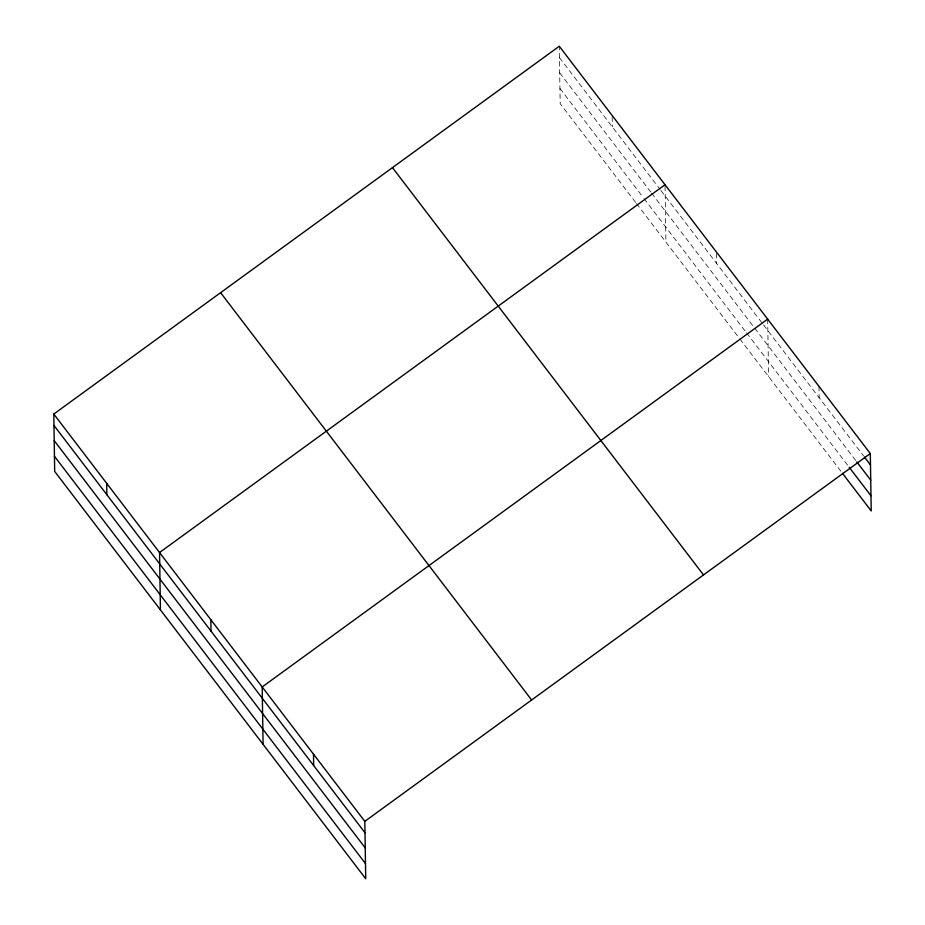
<?xml version="1.0" encoding="UTF-8"?>
<svg xmlns="http://www.w3.org/2000/svg" width="925" height="925" viewBox="0 0 925 925"><rect width="100%" height="100%" fill="white"/><g stroke="black" fill="none" stroke-linecap="round" stroke-linejoin="round"><path stroke-width="0.69" stroke-dasharray="4.62 3.47" d="M559.463 57.662L660.011 189.336M660.878 190.469L762.628 323.727M763.495 324.872L863.522 455.863M559.694 72.832L650.714 192.018M651.582 193.152L855.937 460.777M559.949 88.465L643.153 197.441M644.02 198.574L745.712 331.751M746.591 332.884L848.352 466.165M635.591 202.39L560.18 103.635L559.278 46.25M636.458 203.523L738.994 337.81M739.861 338.943L841.634 472.224M818.983 386.361L819.168 397.773M767.669 319.148L768.571 376.533M716.366 253.369L716.528 263.359M665.052 186.168L665.931 242.119M612.177 116.92L612.338 126.898"/><path stroke-width="1.39" d="M53.789 414.053L364.82 821.365L365.722 878.75L54.691 471.438L53.789 414.053L559.278 46.25L870.309 453.562L871.211 510.947L842.502 473.357M665.029 184.734L159.539 552.537L160.441 609.922M767.669 319.148L262.18 686.951L263.082 744.336M364.82 821.365L870.309 453.562M864.401 456.996L870.483 464.974M856.804 461.922L870.726 480.144M849.219 467.298L870.968 495.777M392.466 167.622L703.497 574.934M220.601 292.67L531.632 699.994M53.974 425.454L364.993 832.778M54.205 440.635L365.236 847.947M54.459 456.268L365.479 863.58M313.494 754.153L313.679 765.565M210.854 619.738L211.039 631.151M106.664 483.289L106.849 494.702"/></g></svg>
